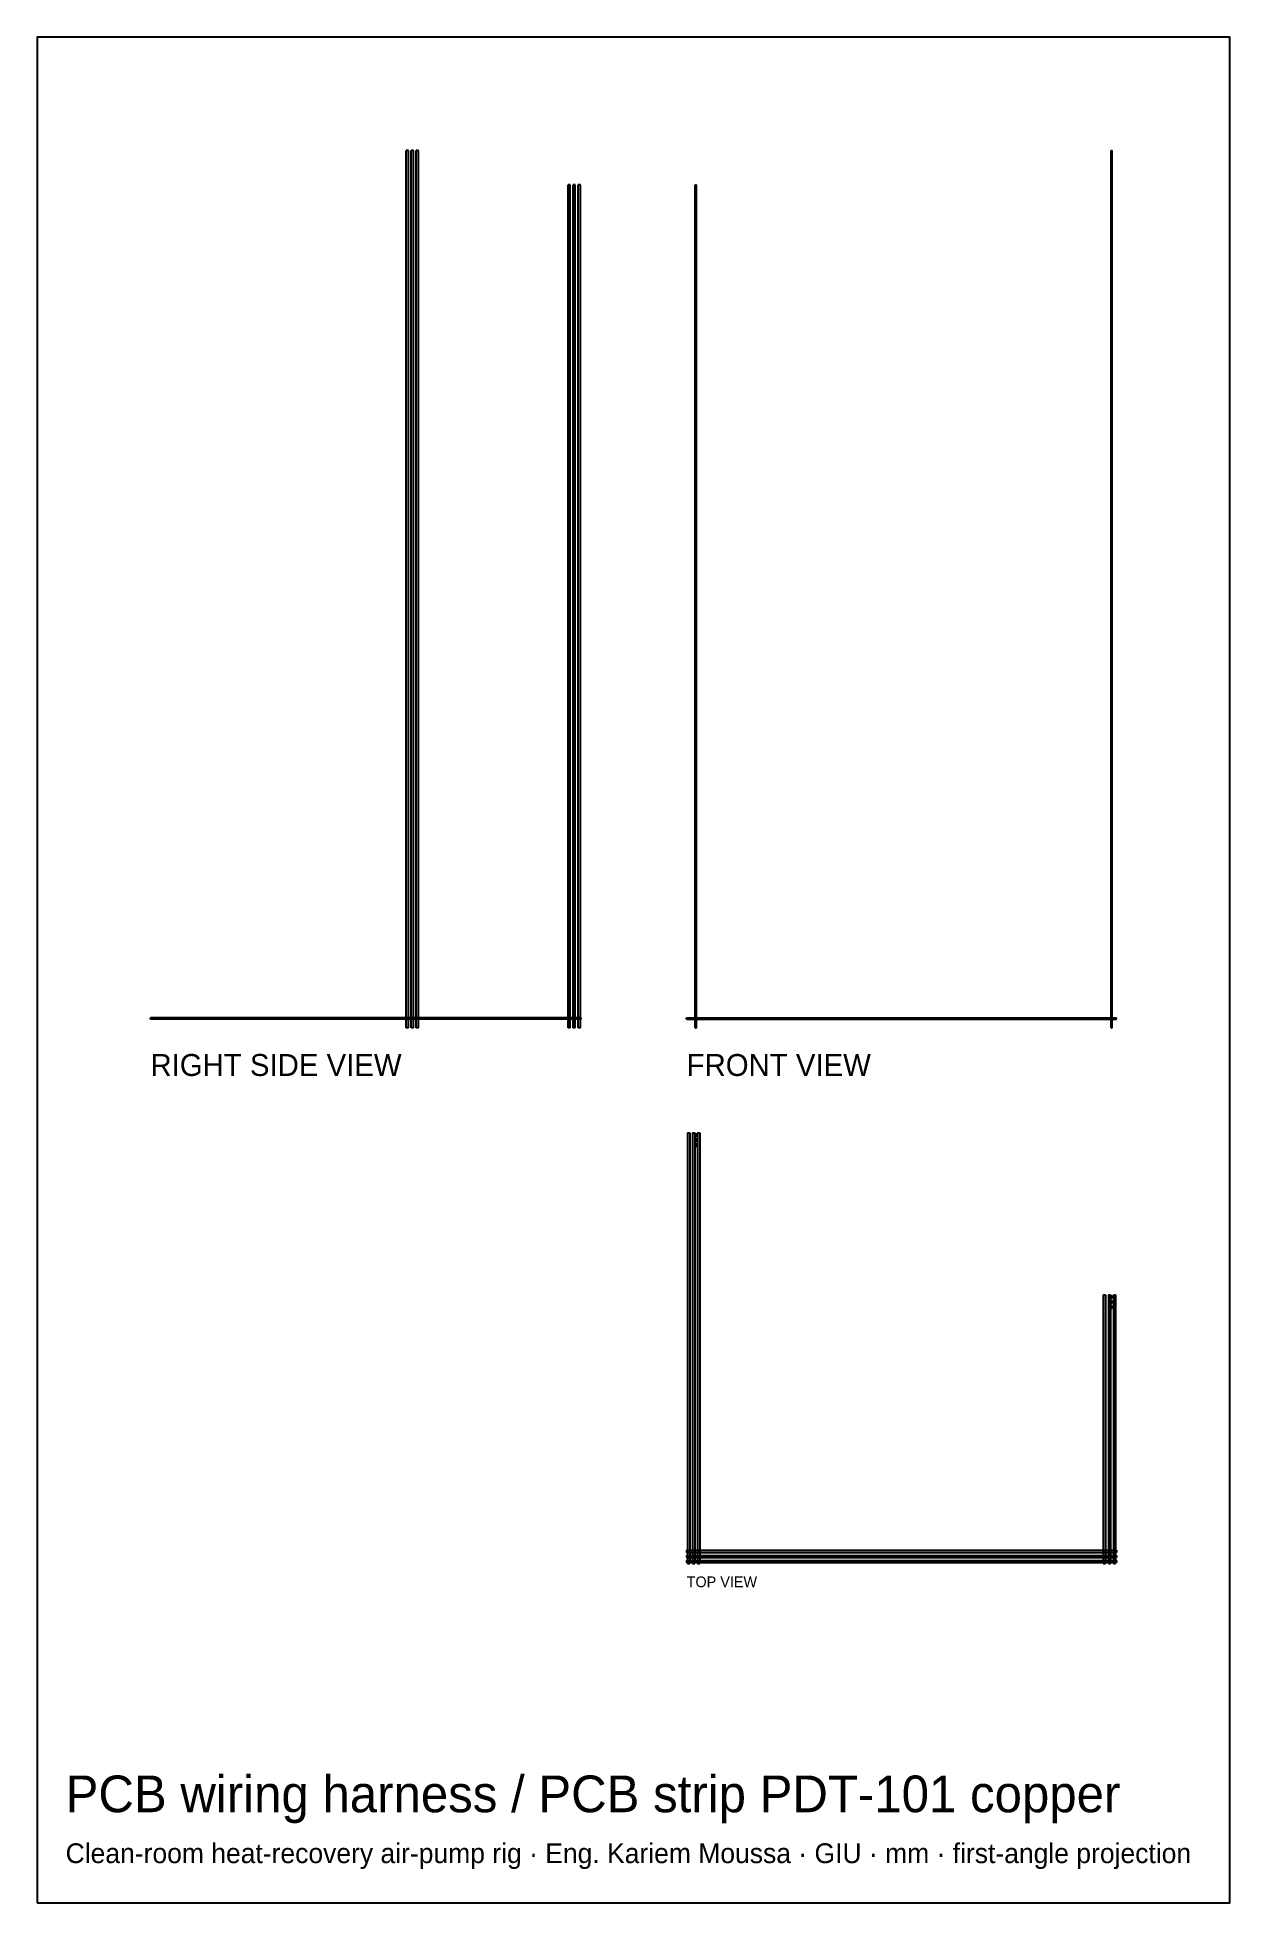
# Model space of a CAD drawing. Header units: millimetres. Extents: x -336 to 43, y -270 to 323.
import ezdxf

# ---------------------------------------------------------------- set-up
doc = ezdxf.new("R2010")
doc.units = ezdxf.units.MM
for name, color, linetype in [('BORDER', 7, 'Continuous'), ('HIDDEN', 8, 'Continuous'), ('TEXT', 5, 'Continuous'), ('VISIBLE', 7, 'Continuous')]:
    doc.layers.add(name, color=color, linetype=linetype)

msp = doc.modelspace()

# ---------------------------------------------------------------- linework, layer by layer
at = {"layer": 'BORDER'}
msp.add_lwpolyline([(-335.9261, -270.3552), (43.2245, -270.3552), (43.2245, 323.2245), (-335.9261, 323.2245)], close=True, dxfattribs=at)
at = {"layer": 'HIDDEN'}
for points in [[(-217.9516, 287.25), (-218.6516, 287.25)], [(-218.6516, 8.07), (-218.6516, 287.25)], [(-217.9516, 8.07), (-217.9516, 287.25)], [(-216.3516, 287.25), (-217.0516, 287.25)], [(-217.0516, 8.07), (-217.0516, 287.25)], [(-216.3516, 8.07), (-216.3516, 287.25)], [(-214.7516, 287.25), (-215.4516, 287.25)], [(-215.4516, 8.07), (-215.4516, 287.25)], [(-214.7516, 8.07), (-214.7516, 287.25)], [(5.5, 287.25), (5.85, 287.25)], [(5.5, 287.25), (5.85, 287.25)], [(5.5, 8.07), (5.5, 287.25)], [(5.5, 8.07), (5.5, 287.25)], [(5.5, 287.25), (5.85, 287.25)], [(5.5, 287.25), (5.85, 287.25)], [(5.5, 8.07), (5.5, 287.25)], [(5.5, 8.07), (5.5, 287.25)], [(5.5, 287.25), (5.85, 287.25)], [(5.5, 8.07), (5.5, 287.25)], [(5.85, 8.07), (5.85, 287.25)], [(5.85, 8.07), (5.85, 287.25)], [(5.85, 8.07), (5.85, 287.25)], [(5.85, 8.07), (5.85, 287.25)], [(5.85, 8.07), (5.85, 287.25)], [(-166.4516, 276.25), (-167.1516, 276.25)], [(-167.1516, 8.07), (-167.1516, 276.25)], [(-166.4516, 8.07), (-166.4516, 276.25)], [(-164.8516, 276.25), (-165.5516, 276.25)], [(-165.5516, 8.07), (-165.5516, 276.25)], [(-164.8516, 8.07), (-164.8516, 276.25)], [(-163.2516, 276.25), (-163.9516, 276.25)], [(-163.9516, 8.07), (-163.9516, 276.25)], [(-163.2516, 8.07), (-163.2516, 276.25)], [(-126.7, 276.25), (-126.35, 276.25)], [(-126.7, 276.25), (-126.35, 276.25)], [(-126.7, 8.07), (-126.7, 276.25)], [(-126.7, 8.07), (-126.7, 276.25)], [(-126.7, 276.25), (-126.35, 276.25)], [(-126.7, 276.25), (-126.35, 276.25)], [(-126.7, 8.07), (-126.7, 276.25)], [(-126.7, 8.07), (-126.7, 276.25)], [(-126.7, 276.25), (-126.35, 276.25)], [(-126.7, 8.07), (-126.7, 276.25)], [(-126.35, 8.07), (-126.35, 276.25)], [(-126.35, 8.07), (-126.35, 276.25)], [(-126.35, 8.07), (-126.35, 276.25)], [(-126.35, 8.07), (-126.35, 276.25)], [(-126.35, 8.07), (-126.35, 276.25)], [(-162.9516, 11.17), (-299.9516, 11.17)], [(-299.9516, 10.82), (-299.9516, 11.17)], [(-162.9516, 11.17), (-299.9516, 11.17)], [(-299.9516, 10.82), (-299.9516, 11.17)], [(-162.9516, 11.17), (-299.9516, 11.17)], [(-299.9516, 10.82), (-299.9516, 11.17)], [(-162.9516, 11.17), (-299.9516, 11.17)], [(-299.9516, 10.82), (-299.9516, 11.17)], [(-214.4516, 11.17), (-299.9516, 11.17)], [(-299.9516, 10.82), (-299.9516, 11.17)], [(-162.9516, 11.17), (-299.9516, 11.17)], [(-299.9516, 10.82), (-299.9516, 11.17)], [(-214.4516, 11.17), (-299.9516, 11.17)], [(-299.9516, 10.82), (-299.9516, 11.17)], [(-214.4516, 11.17), (-299.9516, 11.17)], [(-299.9516, 10.82), (-299.9516, 11.17)], [(-214.4516, 11.17), (-299.9516, 11.17)], [(-299.9516, 10.82), (-299.9516, 11.17)], [(-214.4516, 11.17), (-299.9516, 11.17)], [(-299.9516, 10.82), (-299.9516, 11.17)], [(-214.4516, 11.17), (-299.9516, 11.17)], [(-299.9516, 10.82), (-299.9516, 11.17)], [(-162.9516, 10.82), (-299.9516, 10.82)], [(-162.9516, 10.82), (-299.9516, 10.82)], [(-162.9516, 10.82), (-299.9516, 10.82)], [(-162.9516, 10.82), (-299.9516, 10.82)], [(-214.4516, 10.82), (-299.9516, 10.82)], [(-162.9516, 10.82), (-299.9516, 10.82)], [(-214.4516, 10.82), (-299.9516, 10.82)], [(-214.4516, 10.82), (-299.9516, 10.82)], [(-214.4516, 10.82), (-299.9516, 10.82)], [(-214.4516, 10.82), (-299.9516, 10.82)], [(-214.4516, 10.82), (-299.9516, 10.82)], [(-298.9516, 11.17), (-299.6516, 11.17)], [(-299.6516, 10.82), (-299.6516, 11.17)], [(-298.9516, 10.82), (-299.6516, 10.82)], [(-298.9516, 10.82), (-298.9516, 11.17)], [(-297.3516, 11.17), (-298.0516, 11.17)], [(-298.0516, 10.82), (-298.0516, 11.17)], [(-297.3516, 10.82), (-298.0516, 10.82)], [(-297.3516, 10.82), (-297.3516, 11.17)], [(-295.7516, 11.17), (-296.4516, 11.17)], [(-296.4516, 10.82), (-296.4516, 11.17)], [(-295.7516, 10.82), (-296.4516, 10.82)], [(-295.7516, 10.82), (-295.7516, 11.17)], [(-218.6516, 10.82), (-218.6516, 11.17)], [(-217.9516, 8.07), (-218.6516, 8.07)], [(-217.9516, 10.82), (-217.9516, 11.17)], [(-217.0516, 10.82), (-217.0516, 11.17)], [(-216.3516, 8.07), (-217.0516, 8.07)], [(-216.3516, 10.82), (-216.3516, 11.17)], [(-215.4516, 10.82), (-215.4516, 11.17)], [(-214.7516, 8.07), (-215.4516, 8.07)], [(-214.7516, 10.82), (-214.7516, 11.17)], [(-214.4516, 10.82), (-214.4516, 11.17)], [(-214.4516, 10.82), (-214.4516, 11.17)], [(-214.4516, 10.82), (-214.4516, 11.17)], [(-214.4516, 10.82), (-214.4516, 11.17)], [(-214.4516, 10.82), (-214.4516, 11.17)], [(-167.1516, 10.82), (-167.1516, 11.17)], [(-166.4516, 8.07), (-167.1516, 8.07)], [(-166.4516, 10.82), (-166.4516, 11.17)], [(-165.5516, 10.82), (-165.5516, 11.17)], [(-164.8516, 8.07), (-165.5516, 8.07)], [(-164.8516, 10.82), (-164.8516, 11.17)], [(-163.9516, 10.82), (-163.9516, 11.17)], [(-163.2516, 8.07), (-163.9516, 8.07)], [(-163.2516, 10.82), (-163.2516, 11.17)], [(-162.9516, 10.82), (-162.9516, 11.17)], [(-162.9516, 10.82), (-162.9516, 11.17)], [(-162.9516, 10.82), (-162.9516, 11.17)], [(-162.9516, 10.82), (-162.9516, 11.17)], [(-162.9516, 10.82), (-162.9516, 11.17)], [(-129.45, 11.17), (7.25, 11.17)], [(-129.45, 11.17), (7.25, 11.17)], [(-129.45, 10.82), (-129.45, 11.17)], [(-129.45, 10.82), (-129.45, 11.17)], [(-129.45, 11.17), (7.25, 11.17)], [(-129.45, 11.17), (7.25, 11.17)], [(-129.45, 10.82), (-129.45, 11.17)], [(-129.45, 10.82), (-129.45, 11.17)], [(-129.45, 11.17), (7.25, 11.17)], [(-129.45, 10.82), (-129.45, 11.17)], [(-129.45, 10.82), (7.25, 10.82)], [(-129.45, 10.82), (7.25, 10.82)], [(-129.45, 10.82), (7.25, 10.82)], [(-129.45, 10.82), (7.25, 10.82)], [(-129.45, 10.82), (7.25, 10.82)], [(-129.15, 11.17), (-128.45, 11.17)], [(-129.15, 10.82), (-129.15, 11.17)], [(-129.15, 10.82), (-128.45, 10.82)], [(-128.45, 10.82), (-128.45, 11.17)], [(-127.55, 11.17), (-126.85, 11.17)], [(-127.55, 10.82), (-127.55, 11.17)], [(-127.55, 10.82), (-126.85, 10.82)], [(-126.85, 10.82), (-126.85, 11.17)], [(-126.7, 10.82), (-126.7, 11.17)], [(-126.7, 8.07), (-126.35, 8.07)], [(-126.7, 8.07), (-126.35, 8.07)], [(-126.7, 8.07), (-126.35, 8.07)], [(-126.7, 8.07), (-126.35, 8.07)], [(-126.7, 8.07), (-126.35, 8.07)], [(-126.35, 10.82), (-126.35, 11.17)], [(-125.95, 11.17), (-125.25, 11.17)], [(-125.95, 10.82), (-125.95, 11.17)], [(-125.95, 10.82), (-125.25, 10.82)], [(-125.25, 10.82), (-125.25, 11.17)], [(3.05, 11.17), (3.75, 11.17)], [(3.05, 10.82), (3.05, 11.17)], [(3.05, 10.82), (3.75, 10.82)], [(3.75, 10.82), (3.75, 11.17)], [(4.65, 11.17), (5.35, 11.17)], [(4.65, 10.82), (4.65, 11.17)], [(4.65, 10.82), (5.35, 10.82)], [(5.35, 10.82), (5.35, 11.17)], [(5.5, 10.82), (5.5, 11.17)], [(5.5, 8.07), (5.85, 8.07)], [(5.5, 8.07), (5.85, 8.07)], [(5.5, 8.07), (5.85, 8.07)], [(5.5, 8.07), (5.85, 8.07)], [(5.5, 8.07), (5.85, 8.07)], [(5.85, 10.82), (5.85, 11.17)], [(6.25, 11.17), (6.95, 11.17)], [(6.25, 10.82), (6.25, 11.17)], [(6.25, 10.82), (6.95, 10.82)], [(6.95, 10.82), (6.95, 11.17)], [(7.25, 10.82), (7.25, 11.17)], [(7.25, 10.82), (7.25, 11.17)], [(7.25, 10.82), (7.25, 11.17)], [(7.25, 10.82), (7.25, 11.17)], [(7.25, 10.82), (7.25, 11.17)], [(-129.15, -25.4316), (-128.45, -25.4316)], [(-129.15, -25.4316), (-129.15, -162.4316)], [(-128.45, -25.4316), (-128.45, -162.4316)], [(-127.55, -25.4316), (-126.85, -25.4316)], [(-127.55, -25.4316), (-127.55, -162.4316)], [(-126.85, -25.4316), (-126.85, -162.4316)], [(-126.7, -25.7316), (-126.35, -25.7316)], [(-126.7, -25.7316), (-126.7, -26.4316)], [(-126.7, -26.4316), (-126.35, -26.4316)], [(-126.7, -27.3316), (-126.35, -27.3316)], [(-126.7, -27.3316), (-126.7, -28.0316)], [(-126.7, -28.0316), (-126.35, -28.0316)], [(-126.7, -28.9316), (-126.35, -28.9316)], [(-126.7, -28.9316), (-126.7, -29.6316)], [(-126.7, -29.6316), (-126.35, -29.6316)], [(-126.35, -25.7316), (-126.35, -26.4316)], [(-126.35, -27.3316), (-126.35, -28.0316)], [(-126.35, -28.9316), (-126.35, -29.6316)], [(-125.95, -25.4316), (-125.25, -25.4316)], [(-125.95, -25.4316), (-125.95, -162.4316)], [(-125.25, -25.4316), (-125.25, -162.4316)], [(3.05, -76.9316), (3.75, -76.9316)], [(3.05, -76.9316), (3.05, -162.4316)], [(3.75, -76.9316), (3.75, -162.4316)], [(4.65, -76.9316), (5.35, -76.9316)], [(4.65, -76.9316), (4.65, -162.4316)], [(5.35, -76.9316), (5.35, -162.4316)], [(6.25, -76.9316), (6.95, -76.9316)], [(6.25, -76.9316), (6.25, -162.4316)], [(6.95, -76.9316), (6.95, -162.4316)], [(5.5, -77.2316), (5.85, -77.2316)], [(5.5, -77.2316), (5.5, -77.9316)], [(5.5, -77.9316), (5.85, -77.9316)], [(5.5, -78.8316), (5.85, -78.8316)], [(5.5, -78.8316), (5.5, -79.5316)], [(5.5, -79.5316), (5.85, -79.5316)], [(5.5, -80.4316), (5.85, -80.4316)], [(5.5, -80.4316), (5.5, -81.1316)], [(5.5, -81.1316), (5.85, -81.1316)], [(5.85, -77.2316), (5.85, -77.9316)], [(5.85, -78.8316), (5.85, -79.5316)], [(5.85, -80.4316), (5.85, -81.1316)], [(-129.45, -158.2316), (7.25, -158.2316)], [(-129.45, -158.2316), (-129.45, -158.9316)], [(-129.45, -158.9316), (7.25, -158.9316)], [(-129.45, -159.8316), (7.25, -159.8316)], [(-129.45, -159.8316), (-129.45, -160.5316)], [(7.25, -158.2316), (7.25, -158.9316)], [(7.25, -159.8316), (7.25, -160.5316)], [(-129.45, -160.5316), (7.25, -160.5316)], [(-129.45, -161.4316), (7.25, -161.4316)], [(-129.45, -161.4316), (-129.45, -162.1316)], [(-129.45, -162.1316), (7.25, -162.1316)], [(-129.15, -162.4316), (-128.45, -162.4316)], [(-127.55, -162.4316), (-126.85, -162.4316)], [(-125.95, -162.4316), (-125.25, -162.4316)], [(3.05, -162.4316), (3.75, -162.4316)], [(4.65, -162.4316), (5.35, -162.4316)], [(6.25, -162.4316), (6.95, -162.4316)], [(7.25, -161.4316), (7.25, -162.1316)]]:
    msp.add_lwpolyline(points, dxfattribs=at)
at = {"layer": 'VISIBLE'}
for points in [[(-217.9516, 287.25), (-218.6516, 287.25)], [(-218.6516, 11.17), (-218.6516, 287.25)], [(-217.9516, 11.17), (-217.9516, 287.25)], [(-216.3516, 287.25), (-217.0516, 287.25)], [(-217.0516, 11.17), (-217.0516, 287.25)], [(-216.3516, 11.17), (-216.3516, 287.25)], [(-214.7516, 287.25), (-215.4516, 287.25)], [(-215.4516, 11.17), (-215.4516, 287.25)], [(-214.7516, 11.17), (-214.7516, 287.25)], [(5.5, 287.25), (5.85, 287.25)], [(5.5, 11.17), (5.5, 287.25)], [(5.85, 11.17), (5.85, 287.25)], [(-166.4516, 276.25), (-167.1516, 276.25)], [(-167.1516, 11.17), (-167.1516, 276.25)], [(-166.4516, 11.17), (-166.4516, 276.25)], [(-164.8516, 276.25), (-165.5516, 276.25)], [(-165.5516, 11.17), (-165.5516, 276.25)], [(-164.8516, 11.17), (-164.8516, 276.25)], [(-163.2516, 276.25), (-163.9516, 276.25)], [(-163.9516, 11.17), (-163.9516, 276.25)], [(-163.2516, 11.17), (-163.2516, 276.25)], [(-126.7, 276.25), (-126.35, 276.25)], [(-126.7, 11.17), (-126.7, 276.25)], [(-126.35, 11.17), (-126.35, 276.25)], [(-214.4516, 11.17), (-299.9516, 11.17)], [(-299.9516, 10.82), (-299.9516, 11.17)], [(-214.4516, 10.82), (-299.9516, 10.82)], [(-298.9516, 11.17), (-299.6516, 11.17)], [(-299.6516, 10.82), (-299.6516, 11.17)], [(-298.9516, 10.82), (-299.6516, 10.82)], [(-298.9516, 10.82), (-298.9516, 11.17)], [(-297.3516, 11.17), (-298.0516, 11.17)], [(-298.0516, 10.82), (-298.0516, 11.17)], [(-297.3516, 10.82), (-298.0516, 10.82)], [(-297.3516, 10.82), (-297.3516, 11.17)], [(-295.7516, 11.17), (-296.4516, 11.17)], [(-296.4516, 10.82), (-296.4516, 11.17)], [(-295.7516, 10.82), (-296.4516, 10.82)], [(-295.7516, 10.82), (-295.7516, 11.17)], [(-218.6516, 8.07), (-218.6516, 10.82)], [(-217.9516, 8.07), (-218.6516, 8.07)], [(-217.9516, 8.07), (-217.9516, 10.82)], [(-217.0516, 8.07), (-217.0516, 10.82)], [(-216.3516, 8.07), (-217.0516, 8.07)], [(-216.3516, 8.07), (-216.3516, 10.82)], [(-215.4516, 8.07), (-215.4516, 10.82)], [(-214.7516, 8.07), (-215.4516, 8.07)], [(-214.7516, 8.07), (-214.7516, 10.82)], [(-162.9516, 11.17), (-214.4516, 11.17)], [(-214.4516, 10.82), (-214.4516, 11.17)], [(-162.9516, 10.82), (-214.4516, 10.82)], [(-167.1516, 8.07), (-167.1516, 10.82)], [(-166.4516, 8.07), (-167.1516, 8.07)], [(-166.4516, 8.07), (-166.4516, 10.82)], [(-165.5516, 8.07), (-165.5516, 10.82)], [(-164.8516, 8.07), (-165.5516, 8.07)], [(-164.8516, 8.07), (-164.8516, 10.82)], [(-163.9516, 8.07), (-163.9516, 10.82)], [(-163.2516, 8.07), (-163.9516, 8.07)], [(-163.2516, 8.07), (-163.2516, 10.82)], [(-162.9516, 10.82), (-162.9516, 11.17)], [(-129.45, 11.17), (7.25, 11.17)], [(-129.45, 10.82), (-129.45, 11.17)], [(-129.45, 10.82), (7.25, 10.82)], [(-129.15, 11.17), (-128.45, 11.17)], [(-129.15, 10.82), (-129.15, 11.17)], [(-129.15, 10.82), (-128.45, 10.82)], [(-128.45, 10.82), (-128.45, 11.17)], [(-127.55, 11.17), (-126.85, 11.17)], [(-127.55, 10.82), (-127.55, 11.17)], [(-127.55, 10.82), (-126.85, 10.82)], [(-126.85, 10.82), (-126.85, 11.17)], [(-126.7, 8.07), (-126.7, 10.82)], [(-126.7, 8.07), (-126.35, 8.07)], [(-126.35, 8.07), (-126.35, 10.82)], [(-125.95, 11.17), (-125.25, 11.17)], [(-125.95, 10.82), (-125.95, 11.17)], [(-125.95, 10.82), (-125.25, 10.82)], [(-125.25, 10.82), (-125.25, 11.17)], [(3.05, 11.17), (3.75, 11.17)], [(3.05, 10.82), (3.05, 11.17)], [(3.05, 10.82), (3.75, 10.82)], [(3.75, 10.82), (3.75, 11.17)], [(4.65, 11.17), (5.35, 11.17)], [(4.65, 10.82), (4.65, 11.17)], [(4.65, 10.82), (5.35, 10.82)], [(5.35, 10.82), (5.35, 11.17)], [(5.5, 8.07), (5.5, 10.82)], [(5.5, 8.07), (5.85, 8.07)], [(5.85, 8.07), (5.85, 10.82)], [(6.25, 11.17), (6.95, 11.17)], [(6.25, 10.82), (6.25, 11.17)], [(6.25, 10.82), (6.95, 10.82)], [(6.95, 10.82), (6.95, 11.17)], [(7.25, 10.82), (7.25, 11.17)], [(-129.15, -25.4316), (-128.45, -25.4316)], [(-129.15, -25.4316), (-129.15, -162.4316)], [(-128.45, -25.4316), (-128.45, -162.4316)], [(-127.55, -25.4316), (-126.85, -25.4316)], [(-127.55, -25.4316), (-127.55, -162.4316)], [(-126.85, -25.4316), (-126.85, -162.4316)], [(-126.7, -25.7316), (-126.35, -25.7316)], [(-126.7, -25.7316), (-126.7, -26.4316)], [(-126.7, -26.4316), (-126.35, -26.4316)], [(-126.7, -27.3316), (-126.35, -27.3316)], [(-126.7, -27.3316), (-126.7, -28.0316)], [(-126.7, -28.0316), (-126.35, -28.0316)], [(-126.7, -28.9316), (-126.35, -28.9316)], [(-126.7, -28.9316), (-126.7, -29.6316)], [(-126.7, -29.6316), (-126.35, -29.6316)], [(-126.35, -25.7316), (-126.35, -26.4316)], [(-126.35, -27.3316), (-126.35, -28.0316)], [(-126.35, -28.9316), (-126.35, -29.6316)], [(-125.95, -25.4316), (-125.25, -25.4316)], [(-125.95, -25.4316), (-125.95, -162.4316)], [(-125.25, -25.4316), (-125.25, -162.4316)], [(3.05, -76.9316), (3.75, -76.9316)], [(3.05, -76.9316), (3.05, -162.4316)], [(3.75, -76.9316), (3.75, -162.4316)], [(4.65, -76.9316), (5.35, -76.9316)], [(4.65, -76.9316), (4.65, -162.4316)], [(5.35, -76.9316), (5.35, -162.4316)], [(6.25, -76.9316), (6.95, -76.9316)], [(6.25, -76.9316), (6.25, -162.4316)], [(6.95, -76.9316), (6.95, -162.4316)], [(5.5, -77.2316), (5.85, -77.2316)], [(5.5, -77.2316), (5.5, -77.9316)], [(5.5, -77.9316), (5.85, -77.9316)], [(5.5, -78.8316), (5.85, -78.8316)], [(5.5, -78.8316), (5.5, -79.5316)], [(5.5, -79.5316), (5.85, -79.5316)], [(5.5, -80.4316), (5.85, -80.4316)], [(5.5, -80.4316), (5.5, -81.1316)], [(5.5, -81.1316), (5.85, -81.1316)], [(5.85, -77.2316), (5.85, -77.9316)], [(5.85, -78.8316), (5.85, -79.5316)], [(5.85, -80.4316), (5.85, -81.1316)], [(-129.45, -158.2316), (7.25, -158.2316)], [(-129.45, -158.2316), (-129.45, -158.9316)], [(-129.45, -158.9316), (7.25, -158.9316)], [(-129.45, -159.8316), (7.25, -159.8316)], [(-129.45, -159.8316), (-129.45, -160.5316)], [(7.25, -158.2316), (7.25, -158.9316)], [(7.25, -159.8316), (7.25, -160.5316)], [(-129.45, -160.5316), (7.25, -160.5316)], [(-129.45, -161.4316), (7.25, -161.4316)], [(-129.45, -161.4316), (-129.45, -162.1316)], [(-129.45, -162.1316), (7.25, -162.1316)], [(-129.15, -162.4316), (-128.45, -162.4316)], [(-127.55, -162.4316), (-126.85, -162.4316)], [(-125.95, -162.4316), (-125.25, -162.4316)], [(3.05, -162.4316), (3.75, -162.4316)], [(4.65, -162.4316), (5.35, -162.4316)], [(6.25, -162.4316), (6.95, -162.4316)], [(7.25, -161.4316), (7.25, -162.1316)]]:
    msp.add_lwpolyline(points, dxfattribs=at)

# ---------------------------------------------------------------- texts
at = {"layer": 'TEXT'}
for s, height, p in [('RIGHT SIDE VIEW', 6.9795, (-299.9516, -7.2849)), ('FRONT VIEW', 6.9795, (-129.45, -7.2849)), ('TOP VIEW', 3.425, (-129.45, -169.9666)), ('PCB wiring harness / PCB strip PDT-101 copper', 11.691722, (-326.9325, -241.5756)), ('Clean-room heat-recovery air-pump rig · Eng. Kariem Moussa · GIU · mm · first-angle projection', 6.295542, (-326.9325, -257.7641))]:
    msp.add_text(s, height=height, dxfattribs=at).set_placement(p)

doc.saveas('drawing.dxf')
